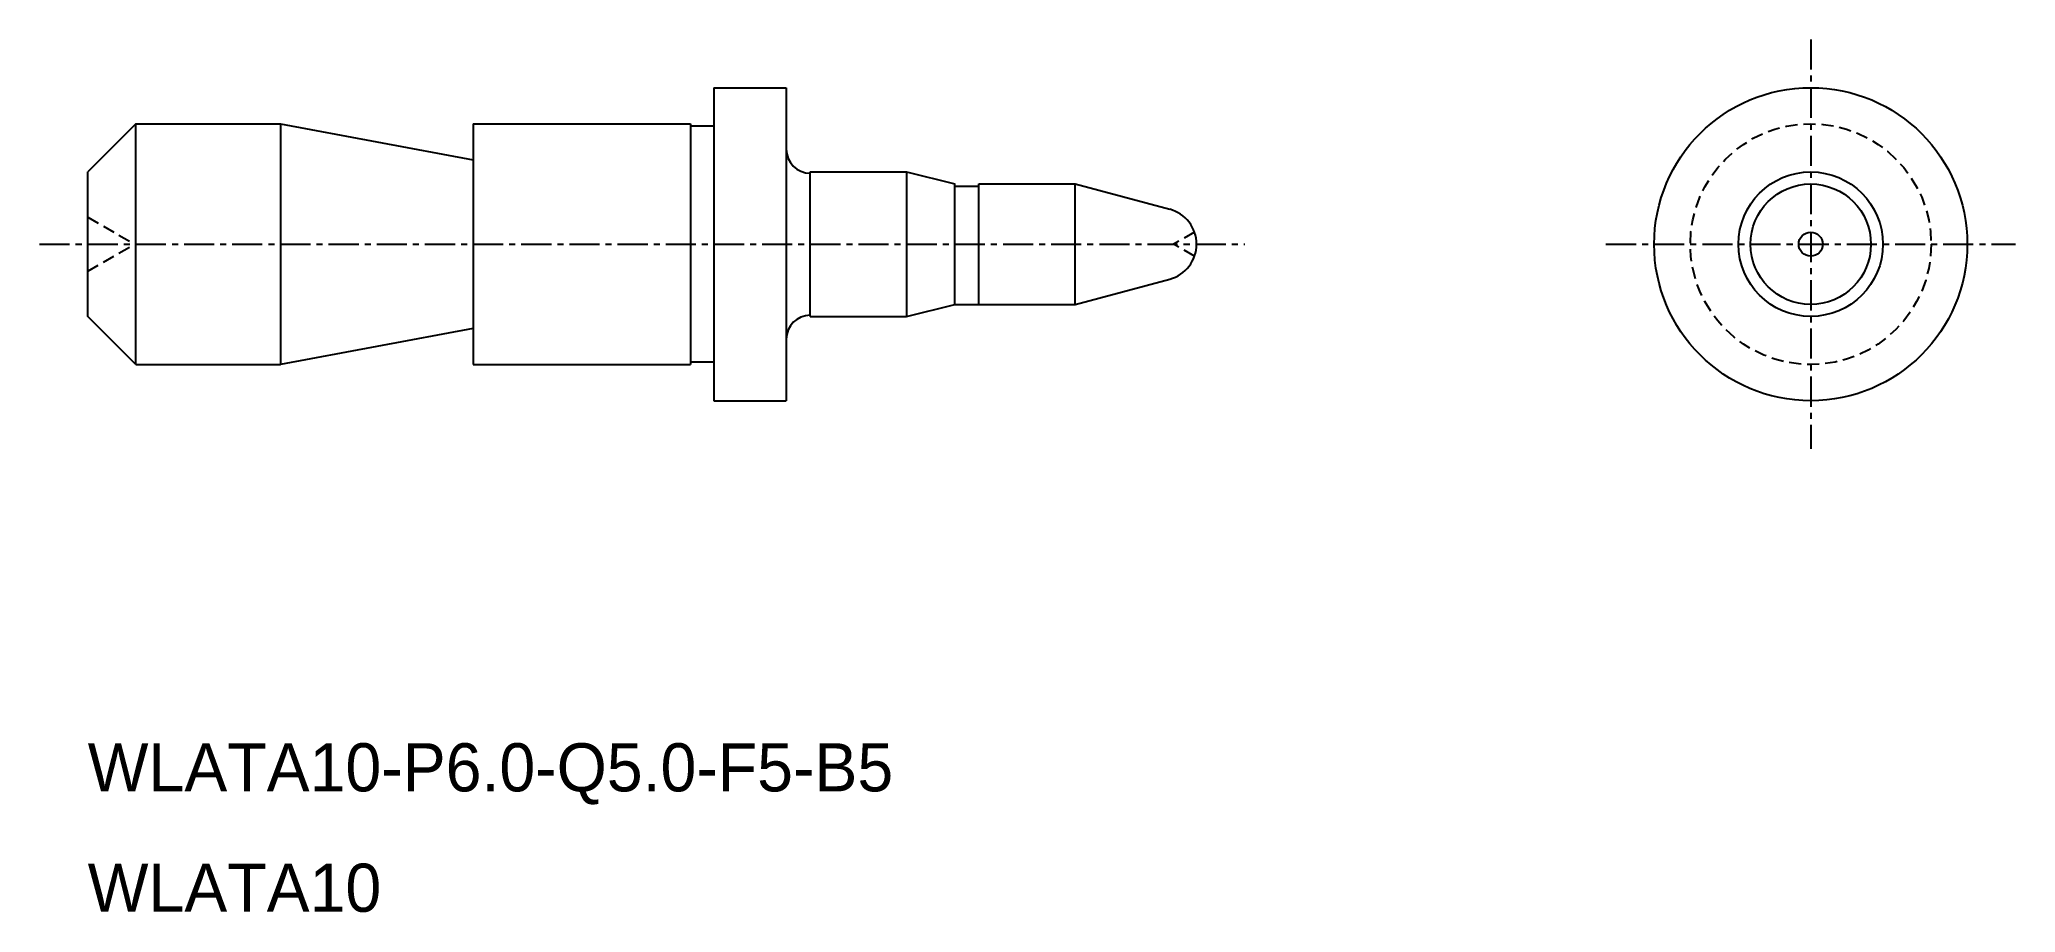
# Model space of a CAD drawing. Extents: x -2236.6 to -2154.6, y -771.3 to -735.
import ezdxf

# ---------------------------------------------------------------- set-up
doc = ezdxf.new("R2010")
doc.units = 0
doc.linetypes.add('CENTER', pattern=[2, 1.25, -0.25, 0.25, -0.25])
doc.linetypes.add('DASHED', pattern=[0.75, 0.5, -0.25])
doc.layers.get('0').update_dxf_attribs({"linetype": 'CONTINUOUS'})
doc.layers.add('CENTER', color=1, linetype='CENTER')

msp = doc.modelspace()

# ---------------------------------------------------------------- linework, layer by layer
at = {"color": 7, "linetype": 'CONTINUOUS'}
for p, q in [((-2208.625, -737.037), (-2208.625, -750.037)), ((-2208.625, -737.037), (-2205.625, -737.037)), ((-2205.625, -737.037), (-2205.625, -750.037)), ((-2232.625, -738.537), (-2234.625, -740.537)), ((-2232.625, -738.537), (-2226.625, -738.537)), ((-2226.625, -738.537), (-2226.625, -748.537)), ((-2226.625, -738.537), (-2218.625, -740.037)), ((-2218.625, -738.537), (-2209.598, -738.537)), ((-2218.625, -738.537), (-2218.625, -748.537)), ((-2209.598, -738.537), (-2209.598, -748.537)), ((-2234.625, -746.537), (-2234.625, -740.537)), ((-2204.625, -740.537), (-2200.625, -740.537)), ((-2204.625, -746.537), (-2204.625, -740.537)), ((-2200.625, -740.537), (-2200.625, -746.537)), ((-2193.625, -741.037), (-2189.702, -742.088)), ((-2193.625, -746.037), (-2193.625, -741.037)), ((-2193.625, -746.037), (-2189.702, -744.986)), ((-2232.625, -748.537), (-2234.625, -746.537)), ((-2218.625, -747.037), (-2226.625, -748.537)), ((-2204.625, -746.537), (-2200.625, -746.537)), ((-2232.625, -748.537), (-2226.625, -748.537)), ((-2218.625, -748.537), (-2209.598, -748.537)), ((-2208.625, -750.037), (-2205.625, -750.037))]:
    msp.add_line(p, q, dxfattribs=at)
at = {"color": 7}
for p, q in [((-2200.625, -740.537), (-2198.625, -741.037)), ((-2198.625, -746.037), (-2198.625, -741.037)), ((-2197.625, -746.037), (-2197.625, -741.037)), ((-2197.625, -741.037), (-2193.625, -741.037)), ((-2200.625, -746.537), (-2198.625, -746.037)), ((-2198.625, -746.037), (-2193.625, -746.037))]:
    msp.add_line(p, q, dxfattribs=at)
at = {"color": 3, "linetype": 'DASHED'}
for p, q in [((-2234.625, -742.412), (-2232.677, -743.537)), ((-2188.676, -743.037), (-2189.543, -743.537)), ((-2234.625, -744.662), (-2232.677, -743.537)), ((-2188.676, -744.037), (-2189.543, -743.537))]:
    msp.add_line(p, q, dxfattribs=at)
at = {"color": 7, "linetype": 'CONTINUOUS'}
for points in [[(-2208.625, -738.637), (-2209.598, -738.637)], [(-2197.625, -741.137), (-2198.625, -741.137)], [(-2208.625, -748.437), (-2209.598, -748.437)]]:
    msp.add_lwpolyline(points, dxfattribs=at)
for radius in [6.5, 3, 2.5]:
    msp.add_circle((-2163.091, -743.537), radius, dxfattribs=at)
at = {"color": 3, "linetype": 'DASHED'}
msp.add_circle((-2163.091, -743.537), 5, dxfattribs=at)
at = {"color": 7, "linetype": 'CONTINUOUS'}
for centre, radius, start, end in [((-2204.625, -739.587), 1, 180, 270), ((-2190.091, -743.537), 1.5, 285, 75), ((-2204.625, -747.487), 1, 90, 180)]:
    msp.add_arc(centre, radius, start, end, dxfattribs=at)
at = {"layer": 'CENTER', "color": 1, "linetype": 'CENTER'}
for p, q in [((-2163.091, -735.037), (-2163.091, -752.037)), ((-2236.625, -743.537), (-2186.591, -743.537)), ((-2171.591, -743.537), (-2154.591, -743.537))]:
    msp.add_line(p, q, dxfattribs=at)
at = {"layer": 'CENTER', "color": 7, "linetype": 'CONTINUOUS'}
msp.add_line((-2232.625, -748.537), (-2232.625, -738.537), dxfattribs=at)
msp.add_circle((-2163.091, -743.537), 0.5, dxfattribs=at)

# ---------------------------------------------------------------- texts
at = {"color": 7, "linetype": 'CONTINUOUS'}
for s, p in [('WLATA10-P6.0-Q5.0-F5-B5', (-2234.625, -766.259)), ('WLATA10', (-2234.625, -771.259))]:
    msp.add_text(s, height=2, dxfattribs=at).set_placement(p)

doc.saveas('drawing.dxf')
